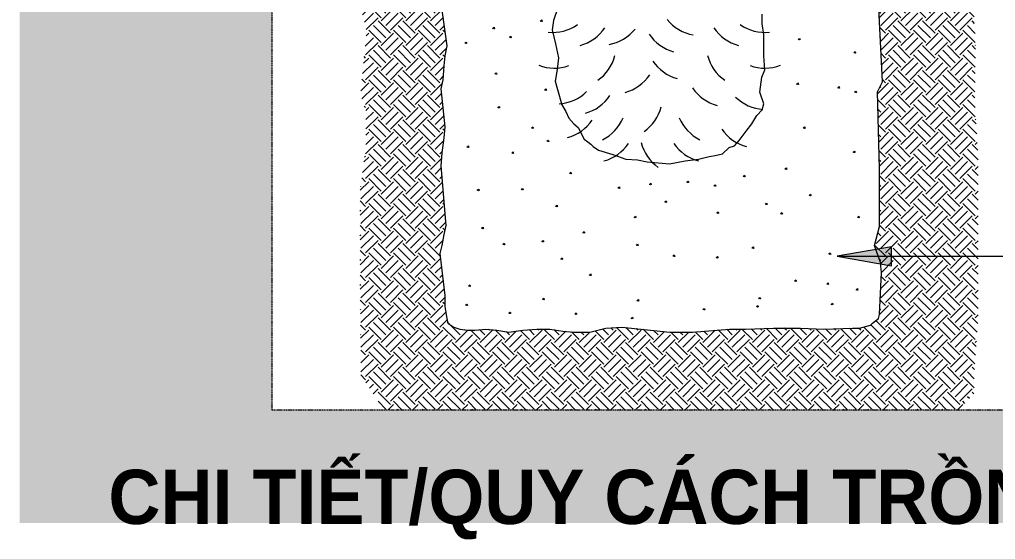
# Model space of a CAD drawing. Header units: millimetres. Extents: x 5357 to 259384, y -16348 to 109893.
# Drawn here: x 237844 to 241891, y 7114 to 9272 of the extents above; entities that cross this region are included whole.
import ezdxf

# ---------------------------------------------------------------- set-up
doc = ezdxf.new("R2010")
doc.units = ezdxf.units.MM
doc.linetypes.add('Demolished', pattern=[7.14375, 4.7625, -2.38125])
for name, color, linetype, lineweight in [('A-DETL-DEMO', 6, 'Demolished', 18), ('A-DETL-GENF-2', 255, 'Continuous', 18), ('CAY XANH_CHI TIET TRONG CAY 3_dwg-1', 250, 'Continuous', 18), ('G-ANNO-TEXT-1', 7, 'Continuous', 9), ('LSA', 250, 'Continuous', 18)]:
    doc.layers.add(name, color=color, linetype=linetype, lineweight=lineweight)
doc.styles.add('Arial_B_4', font='arialbd_0.ttf', dxfattribs={"width": 0.95, "height": 225})

# ---------------------------------------------------------------- blocks, each defined once
blk = doc.blocks.new('CAY XANH_CHI TIET TRONG CAY 3_dwg-2201632-CẢNH QUAN_CHI TIẾT TRỒNG CÂY')
at = {"layer": 'LSA'}
h = blk.add_hatch(dxfattribs=at)
h.set_pattern_fill('FP_64', color=256, style=0, pattern_type=2)
h.set_pattern_definition([(45, (-1868369.82, -247965.92), (0, 102.6719046), [72.6, -72.6]), (45, (-1868389.07, -247946.67), (0, 102.6719046), [72.6, -72.6]), (45, (-1868408.32, -247927.42), (0, 102.6719046), [72.6, -72.6]), (135, (-1868408.32, -247914.58), (-102.6719046, 7e-15), [72.6, -72.6]), (135, (-1868389.07, -247895.33), (-102.6719046, 7e-15), [72.6, -72.6]), (135, (-1868369.82, -247876.08), (-102.6719046, 7e-15), [72.6, -72.6])])
h.paths.add_polyline_path([(-2730.2, 7650.5), (-2399.3, 7650.5), (-2333.1, 7719), (-2333.1, 7805.7), (-2316.9, 8021.1), (-2316.9, 8706.1), (-2330.6, 8928.1), (-2327, 9191.7), (-2340.7, 9394), (-2004.4, 9394), (-2004.4, 9796.6), (-2023.6, 9794.2), (-2082, 9794.2), (-2132, 9801), (-2179.4, 9812.8), (-2211, 9812.8), (-2233.4, 9818.8), (-2266.4, 9825.2), (-2299.5, 9829.3), (-2340.7, 9843.7), (-2369.9, 9858.3), (-2403, 9866.6), (-2462.7, 9890.1), (-2493.9, 9890.1), (-2533.4, 9898.5), (-2555.4, 9899.2), (-2594.1, 9893.9), (-2616.9, 9882.5), (-2644.2, 9859.7), (-2690.6, 9807.4), (-2717.8, 9771.4), (-2722, 9754.8), (-2722, 9692.7), (-2726.1, 9589.3), (-2730.2, 9547.9), (-2734.4, 9485.8), (-2734.4, 9431.9), (-2713.7, 9013.8), (-2734.4, 8972.5), (-2726.1, 8653.7), (-2726.1, 8413.6), (-2746.8, 8335), (-2722, 8264.6), (-2717.8, 8223.2), (-2726.1, 8049.3), (-2730.2, 8032.8), (-2755.1, 8012.1), (-2763.4, 8003.8), (-2808.9, 7991.4), (-2837.9, 7991.4), (-2958.3, 7987.2), (-3053.3, 7991.4), (-3165.1, 7991.4), (-3281.1, 7987.2), (-3347.3, 7987.2), (-3500.6, 7974.8), (-3595.8, 7974.8), (-3794.6, 7995.5), (-3860.9, 7991.4), (-3927.2, 7974.8), (-3993.4, 7974.8), (-4039, 7978.9), (-4092.8, 7987.2), (-4146.7, 7987.2), (-4204.6, 7983.1), (-4262.6, 7974.8), (-4312.3, 7983.1), (-4357.9, 7987.2), (-4403.4, 7983.1), (-4437.1, 7983.7), (-4465.6, 7987.2), (-4490.4, 7995.5), (-4515.3, 8012.1), (-4523.6, 8057.6), (-4527.7, 8082.4), (-4527.7, 8128), (-4548.4, 8301.8), (-4540.1, 8335), (-4527.7, 8399.1), (-4523.6, 8417.7), (-4544.3, 8666.1), (-4540.1, 8719.9), (-4531.8, 8782.8), (-4527.7, 8827.6), (-4544.3, 8984.9), (-4536, 9022.1), (-4531.8, 9080.1), (-4527.7, 9121.5), (-4519.4, 9162.9), (-4540.3, 9314.8), (-4552.5, 9527.2), (-4523.6, 9576.8), (-4536, 9779.7), (-4565.7, 9800.4), (-4581.7, 9814.9), (-4614.8, 9848), (-4629.7, 9856.3), (-4649.6, 9871.2), (-4667.8, 9879.4), (-4681, 9891), (-4710.8, 9889.3), (-4743.9, 9889.3), (-4800.1, 9886), (-4818.3, 9889.3), (-4848.1, 9889.3), (-4871.3, 9882.7), (-4897.7, 9879.4), (-4925.9, 9882.7), (-4949, 9881.1), (-4982.1, 9869.5), (-5015.2, 9854.6), (-5033.4, 9844.7), (-5059.9, 9831.5), (-5089.7, 9813.3), (-5119.5, 9803.4), (-5165.8, 9796.7), (-5193.9, 9795.1), (-5244.2, 9796.7), (-5244.2, 9412.6), (-5131.8, 9412.6), (-4889.1, 9435.8), (-4875, 9311.9), (-4852.5, 9221.8), (-4879.3, 8960.3), (-4856, 8892.6), (-4856, 8742.9), (-4880.5, 8554.6), (-4880.5, 8242.2), (-4876.8, 7794.6), (-4784.4, 7654.7), (-4775.7, 7650.5), (-2755.1, 7650.5)])
at = {"layer": 'LSA', "flags": 128}
for points in [[(-4540.5, 9310.8), (-4519.8, 9161.8), (-4528.1, 9120.4), (-4532.2, 9079), (-4536.4, 9021), (-4544.7, 8983.8), (-4528.1, 8826.4), (-4532.2, 8780.9), (-4540.5, 8718.8), (-4544.7, 8665), (-4524, 8416.6), (-4532.2, 8379.4), (-4540.5, 8333.8), (-4548.8, 8300.7), (-4528.1, 8126.9), (-4528.1, 8106.2), (-4528.1, 8081.3), (-4524, 8056.5), (-4519.8, 8031.6), (-4515.7, 8010.9), (-4490.8, 7994.4), (-4466, 7986.1), (-4432.8, 7982), (-4403.9, 7982), (-4358.3, 7986.1), (-4312.7, 7982), (-4263, 7973.7), (-4205.1, 7982), (-4147.1, 7986.1), (-4093.2, 7986.1), (-4039.4, 7977.8), (-3993.8, 7973.7), (-3927.6, 7973.7), (-3861.3, 7990.2), (-3795, 7994.4), (-3596.2, 7973.7), (-3501, 7973.7), (-3347.7, 7986.1), (-3281.5, 7986.1), (-3165.5, 7990.2), (-3053.7, 7990.2), (-2958.4, 7986.1), (-2838.3, 7990.2), (-2809.3, 7990.2), (-2763.8, 8002.7), (-2755.5, 8010.9), (-2730.6, 8031.6), (-2726.5, 8048.2), (-2718.2, 8222.1), (-2722.4, 8263.5), (-2747.2, 8333.8), (-2726.5, 8412.5), (-2726.5, 8491.1), (-2726.5, 8578.1), (-2726.5, 8652.6), (-2734.8, 8971.3), (-2714.1, 9012.7), (-2734.8, 9430.8)], [(-4059.8, 9319.4), (-4078.2, 9268.1), (-4082.9, 9229.3), (-4069.3, 9170.3), (-4057.1, 9112.9), (-4063.2, 9064.5), (-4070.8, 9015.1), (-4061.7, 8981), (-4042.9, 8918.1), (-4026.3, 8890.5), (-4014.2, 8861.8), (-3993.2, 8838.6), (-3975.5, 8823.2), (-3951.2, 8774.6), (-3935.8, 8763.6), (-3923.6, 8754.7), (-3913.7, 8744.8), (-3891.1, 8729.1), (-3832.4, 8710.8), (-3777.4, 8692.5), (-3729.7, 8688.8), (-3689.4, 8681.5), (-3597.2, 8672.8), (-3531.6, 8685.1), (-3476.6, 8692.5), (-3432.6, 8703.5), (-3406.9, 8707.1), (-3377.6, 8714.5), (-3349.3, 8740.4), (-3327.2, 8748.1), (-3307.3, 8769.1), (-3278.6, 8808.8), (-3255.4, 8838.6), (-3234.5, 8872.8), (-3212.9, 8896.6), (-3205.3, 8922.3), (-3222, 8970.7), (-3214.4, 9032.7), (-3201.5, 9062.8), (-3205.2, 9121.4), (-3205.2, 9169.1), (-3205.2, 9209.4), (-3212.5, 9253.4), (-3212.5, 9293.7)]]:
    blk.add_lwpolyline(points, dxfattribs=at)
for points in [[(-4132.9, 9264.5), (-4128.7, 9267.9), (-4127, 9269.6), (-4126.2, 9267.1), (-4125.3, 9263.7), (-4127.8, 9262.8)], [(-4330.4, 9234.2), (-4326.2, 9237.5), (-4324.5, 9239.2), (-4323.6, 9236.7), (-4322.8, 9233.3), (-4325.3, 9232.5)], [(-4260.5, 9197.7), (-4256.3, 9201.1), (-4254.6, 9202.8), (-4253.8, 9200.2), (-4252.9, 9196.9), (-4255.5, 9196)], [(-3063.4, 9188.6), (-3059.2, 9192), (-3057.5, 9193.7), (-3056.7, 9191.1), (-3055.8, 9187.8), (-3058.3, 9186.9)], [(-4445.9, 9173.4), (-4441.6, 9176.8), (-4439.9, 9178.5), (-4439.1, 9176), (-4438.3, 9172.6), (-4440.8, 9171.7)], [(-2832.5, 9133.9), (-2828.3, 9137.3), (-2826.6, 9139), (-2825.7, 9136.5), (-2824.9, 9133.1), (-2827.4, 9132.2)], [(-4321.3, 9045.9), (-4317.1, 9049.3), (-4315.4, 9050.9), (-4314.5, 9048.4), (-4313.7, 9045), (-4316.2, 9044.2)], [(-3069.5, 9003.4), (-3065.3, 9006.7), (-3063.6, 9008.4), (-3062.7, 9005.9), (-3061.9, 9002.5), (-3064.4, 9001.7)], [(-2899.4, 8988.2), (-2895.1, 8991.6), (-2893.4, 8993.2), (-2892.6, 8990.7), (-2891.7, 8987.3), (-2894.3, 8986.5)], [(-4114.7, 8979.1), (-4110.5, 8982.4), (-4108.8, 8984.1), (-4107.9, 8981.6), (-4107.1, 8978.2), (-4109.6, 8977.4)], [(-2829.5, 8969.9), (-2825.2, 8973.3), (-2823.5, 8975), (-2822.7, 8972.5), (-2821.9, 8969.1), (-2824.4, 8968.3)], [(-4309.1, 8906.2), (-4304.9, 8909.6), (-4303.2, 8911.2), (-4302.4, 8908.7), (-4301.5, 8905.3), (-4304.1, 8904.5)], [(-4169.4, 8821.1), (-4165.2, 8824.5), (-4163.5, 8826.2), (-4162.6, 8823.7), (-4161.8, 8820.3), (-4164.3, 8819.4)], [(-3042.2, 8821.1), (-3037.9, 8824.5), (-3036.2, 8826.2), (-3035.4, 8823.7), (-3034.5, 8820.3), (-3037.1, 8819.4)], [(-4436.8, 8742.2), (-4432.5, 8745.6), (-4430.8, 8747.3), (-4430, 8744.7), (-4429.1, 8741.3), (-4431.7, 8740.5)], [(-4105.6, 8766.5), (-4101.3, 8769.9), (-4099.7, 8771.6), (-4098.8, 8769), (-4098, 8765.6), (-4100.5, 8764.8)], [(-4251.4, 8717.9), (-4247.2, 8721.3), (-4245.5, 8723), (-4244.6, 8720.4), (-4243.8, 8717), (-4246.3, 8716.2)], [(-2835.5, 8720.9), (-2831.3, 8724.3), (-2829.6, 8726), (-2828.8, 8723.5), (-2827.9, 8720.1), (-2830.5, 8719.2)], [(-4011.4, 8632.9), (-4007.2, 8636.2), (-4005.5, 8637.9), (-4004.6, 8635.4), (-4003.8, 8632), (-4006.3, 8631.2)], [(-3291.3, 8620.7), (-3287.1, 8624.1), (-3285.4, 8625.8), (-3284.5, 8623.2), (-3283.7, 8619.9), (-3286.2, 8619)], [(-3118.1, 8651.1), (-3113.9, 8654.5), (-3112.2, 8656.1), (-3111.3, 8653.6), (-3110.5, 8650.2), (-3113, 8649.4)], [(-3680.2, 8587.3), (-3676, 8590.7), (-3674.3, 8592.4), (-3673.4, 8589.8), (-3672.6, 8586.5), (-3675.1, 8585.6)], [(-3525.3, 8596.4), (-3521, 8599.8), (-3519.3, 8601.5), (-3518.5, 8598.9), (-3517.6, 8595.6), (-3520.2, 8594.7)], [(-3412.8, 8581.2), (-3408.6, 8584.6), (-3406.9, 8586.3), (-3406.1, 8583.8), (-3405.2, 8580.4), (-3407.8, 8579.5)], [(-4394.2, 8563), (-4390, 8566.4), (-4388.3, 8568.1), (-4387.4, 8565.5), (-4386.6, 8562.2), (-4389.1, 8561.3)], [(-4211.9, 8566), (-4207.7, 8569.4), (-4206, 8571.1), (-4205.1, 8568.6), (-4204.3, 8565.2), (-4206.8, 8564.4)], [(-3810.9, 8572.1), (-3806.6, 8575.5), (-3804.9, 8577.2), (-3804.1, 8574.7), (-3803.2, 8571.3), (-3805.8, 8570.4)], [(-3017.8, 8541.7), (-3013.6, 8545.1), (-3011.9, 8546.8), (-3011.1, 8544.3), (-3010.2, 8540.9), (-3012.8, 8540.1)], [(-4069.1, 8496.2), (-4064.9, 8499.6), (-4063.2, 8501.3), (-4062.3, 8498.7), (-4061.5, 8495.3), (-4064, 8494.5)], [(-3616.4, 8514.4), (-3612.2, 8517.8), (-3610.5, 8519.5), (-3609.6, 8517), (-3608.8, 8513.6), (-3611.3, 8512.7)], [(-3200.1, 8505.3), (-3195.9, 8508.7), (-3194.2, 8510.4), (-3193.4, 8507.8), (-3192.5, 8504.5), (-3195.1, 8503.6)], [(-3400.7, 8468.9), (-3396.4, 8472.2), (-3394.8, 8473.9), (-3393.9, 8471.4), (-3393.1, 8468), (-3395.6, 8467.2)], [(-3136.3, 8465.8), (-3132.1, 8469.2), (-3130.4, 8470.9), (-3129.6, 8468.4), (-3128.7, 8465), (-3131.3, 8464.1)], [(-3744, 8450.6), (-3739.8, 8454), (-3738.1, 8455.7), (-3737.2, 8453.2), (-3736.4, 8449.8), (-3738.9, 8448.9)], [(-2817.3, 8450.6), (-2813.1, 8454), (-2811.4, 8455.7), (-2810.5, 8453.2), (-2809.7, 8449.8), (-2812.2, 8448.9)], [(-4376, 8405.1), (-4371.8, 8408.5), (-4370.1, 8410.2), (-4369.2, 8407.6), (-4368.4, 8404.2), (-4370.9, 8403.4)], [(-3956.7, 8386.9), (-3952.5, 8390.2), (-3950.8, 8391.9), (-3949.9, 8389.4), (-3949.1, 8386), (-3951.6, 8385.2)], [(-4287.9, 8338.3), (-4283.6, 8341.7), (-4282, 8343.4), (-4281.1, 8340.8), (-4280.3, 8337.4), (-4282.8, 8336.6)], [(-4126.8, 8350.4), (-4122.6, 8353.8), (-4120.9, 8355.5), (-4120.1, 8353), (-4119.2, 8349.6), (-4121.8, 8348.7)], [(-3734.9, 8335.2), (-3730.7, 8338.6), (-3729, 8340.3), (-3728.1, 8337.8), (-3727.3, 8334.4), (-3729.8, 8333.5)], [(-3254.8, 8323.1), (-3250.6, 8326.5), (-3248.9, 8328.2), (-3248.1, 8325.6), (-3247.2, 8322.2), (-3249.8, 8321.4)], [(-2935.8, 8298.8), (-2931.6, 8302.2), (-2929.9, 8303.9), (-2929, 8301.3), (-2928.2, 8298), (-2930.7, 8297.1)], [(-4047.8, 8277.5), (-4043.6, 8280.9), (-4041.9, 8282.6), (-4041.1, 8280.1), (-4040.2, 8276.7), (-4042.8, 8275.8)], [(-3583, 8289.7), (-3578.7, 8293.1), (-3577.1, 8294.8), (-3576.2, 8292.2), (-3575.4, 8288.8), (-3577.9, 8288)], [(-3403.7, 8283.6), (-3399.5, 8287), (-3397.8, 8288.7), (-3396.9, 8286.2), (-3396.1, 8282.8), (-3398.6, 8281.9)], [(-3929.4, 8210.7), (-3925.1, 8214.1), (-3923.4, 8215.8), (-3922.6, 8213.3), (-3921.7, 8209.9), (-3924.3, 8209)], [(-3078.6, 8186.4), (-3074.4, 8189.8), (-3072.7, 8191.5), (-3071.8, 8189), (-3071, 8185.6), (-3073.5, 8184.7)], [(-2944.9, 8174.3), (-2940.7, 8177.7), (-2939, 8179.4), (-2938.2, 8176.8), (-2937.3, 8173.4), (-2939.9, 8172.6)], [(-4430.7, 8165.2), (-4426.4, 8168.6), (-4424.8, 8170.2), (-4423.9, 8167.7), (-4423.1, 8164.3), (-4425.6, 8163.5)], [(-2823.4, 8150), (-2819.2, 8153.4), (-2817.5, 8155.1), (-2816.6, 8152.5), (-2815.8, 8149.1), (-2818.3, 8148.3)], [(-4123.8, 8110.5), (-4119.6, 8113.9), (-4117.9, 8115.6), (-4117, 8113), (-4116.2, 8109.7), (-4118.7, 8108.8)], [(-3731.9, 8104.4), (-3727.6, 8107.8), (-3725.9, 8109.5), (-3725.1, 8107), (-3724.2, 8103.6), (-3726.8, 8102.7)], [(-3227.5, 8113.5), (-3223.3, 8116.9), (-3221.6, 8118.6), (-3220.7, 8116.1), (-3219.9, 8112.7), (-3222.4, 8111.9)], [(-4442.8, 8086.2), (-4438.6, 8089.6), (-4436.9, 8091.3), (-4436.1, 8088.8), (-4435.2, 8085.4), (-4437.8, 8084.5)], [(-4263.6, 8052.8), (-4259.3, 8056.2), (-4257.6, 8057.9), (-4256.8, 8055.3), (-4256, 8052), (-4258.5, 8051.1)], [(-3458.4, 8068), (-3454.2, 8071.4), (-3452.5, 8073.1), (-3451.6, 8070.5), (-3450.8, 8067.1), (-3453.3, 8066.3)], [(-3236.6, 8080.1), (-3232.4, 8083.5), (-3230.7, 8085.2), (-3229.8, 8082.7), (-3229, 8079.3), (-3231.5, 8078.5)], [(-2926.7, 8089.3), (-2922.5, 8092.6), (-2920.8, 8094.3), (-2919.9, 8091.8), (-2919.1, 8088.4), (-2921.6, 8087.6)], [(-3990.1, 8049.8), (-3985.9, 8053.2), (-3984.2, 8054.8), (-3983.3, 8052.3), (-3982.5, 8048.9), (-3985, 8048.1)], [(-3756.2, 8031.6), (-3751.9, 8034.9), (-3750.2, 8036.6), (-3749.4, 8034.1), (-3748.6, 8030.7), (-3751.1, 8029.9)]]:
    blk.add_lwpolyline(points, close=True, dxfattribs=at)
at = {"layer": 'LSA'}
for centre, start, end in [((-3466.5, 9385.1), 219.1156, 259.7258), ((-4081.9, 9398.2), 264.3964, 305.0066), ((-4014.4, 9338.2), 285.2416, 325.8518), ((-3879.2, 9345.8), 280.2742, 320.8844), ((-3263.7, 9338.2), 214.1482, 254.7584), ((-3199.7, 9398.2), 234.9934, 275.6036), ((-3532.3, 9312), 214.1482, 254.7584), ((-3997.5, 9167.2), 304.8866, 345.4968), ((-3264.5, 9167.2), 194.5032, 235.1134), ((-4075, 9250.1), 249.1483, 289.7584), ((-3517.4, 9200.6), 214.1482, 254.7584), ((-3201.2, 9250.1), 250.2416, 290.8517), ((-3828.3, 9143.1), 285.2416, 325.8518), ((-3352.5, 9088.9), 214.1482, 254.7584), ((-4067, 9101.6), 273.937, 314.5472), ((-3993.2, 9056.9), 285.2416, 325.8518), ((-3196.8, 9078.5), 225.4528, 266.063), ((-3806.3, 8953.6), 305.2158, 345.826), ((-4067.3, 8955.6), 285.2416, 325.8518), ((-3955.4, 8933.9), 296.5462, 337.1564), ((-3390.3, 8933.9), 202.8436, 243.4538), ((-3230.3, 8918.2), 214.1482, 254.7584), ((-3916, 8858.8), 285.2416, 325.8518), ((-3539.4, 8805.4), 194.174, 234.7842), ((-3429.7, 8858.8), 214.1482, 254.7584)]:
    blk.add_arc(centre, 180.3, start, end, dxfattribs=at)

msp = doc.modelspace()

# ---------------------------------------------------------------- hatches: boundary and pattern name
at = {"layer": 'A-DETL-GENF-2'}
h = msp.add_hatch(color=256, dxfattribs=at)
h.paths.add_polyline_path([(241752.5, 7182.6), (242900.7, 7182.6), (242900.7, 12582.6), (237843.7, 12582.6), (237843.7, 7182.6), (241657.7, 7182.6)])
h.paths.add_polyline_path([(239989.6, 7650.5), (238892, 7650.5), (238892, 12250.5), (242131.9, 12250.5), (242131.9, 7650.5), (240004.6, 7650.5)])
at = {"layer": 'G-ANNO-TEXT-1'}
msp.add_hatch(color=256, dxfattribs=at).paths.add_polyline_path([(241235.4, 8289.2), (241460.4, 8249.6), (241460.4, 8328.9)])

# ---------------------------------------------------------------- linework, layer by layer
at = {"layer": 'A-DETL-DEMO'}
for p, q in [((238892, 7650.5), (238892, 12250.5)), ((242131.9, 7650.5), (238892, 7650.5))]:
    msp.add_line(p, q, dxfattribs=at)
at = {"layer": 'G-ANNO-TEXT-1'}
for p, q in [((241460.4, 8328.9), (241235.4, 8289.2)), ((241460.4, 8249.6), (241460.4, 8328.9)), ((241235.4, 8289.2), (241460.4, 8249.6)), ((241235.4, 8289.2), (242208.1, 8289.2))]:
    msp.add_line(p, q, dxfattribs=at)

# ---------------------------------------------------------------- block references
at = {"layer": 'CAY XANH_CHI TIET TRONG CAY 3_dwg-1'}
msp.add_blockref('CAY XANH_CHI TIET TRONG CAY 3_dwg-2201632-CẢNH QUAN_CHI TIẾT TRỒNG CÂY', (244136.3, 0), dxfattribs=at)

# ---------------------------------------------------------------- texts
at = {"layer": 'G-ANNO-TEXT-1', "insert": (238212.4, 7258.5), "char_height": 225, "width": 5712.113, "attachment_point": 4, "line_spacing_factor": 0.936439, "style": 'Arial_B_4'}
msp.add_mtext('\\pt855,1710,2565,3420,4275,5130,5985,6840,7695,8550,9405,10260,11115,11970,12825,13680,14535,15390,16245,17100,17955,18810,19665,20520,21375,22230,23085,23940,24795,25650,26505,27360;CHI TIẾT/QUY CÁCH TRỒNG CÂY BỤI', dxfattribs=at)

doc.saveas('drawing.dxf')
